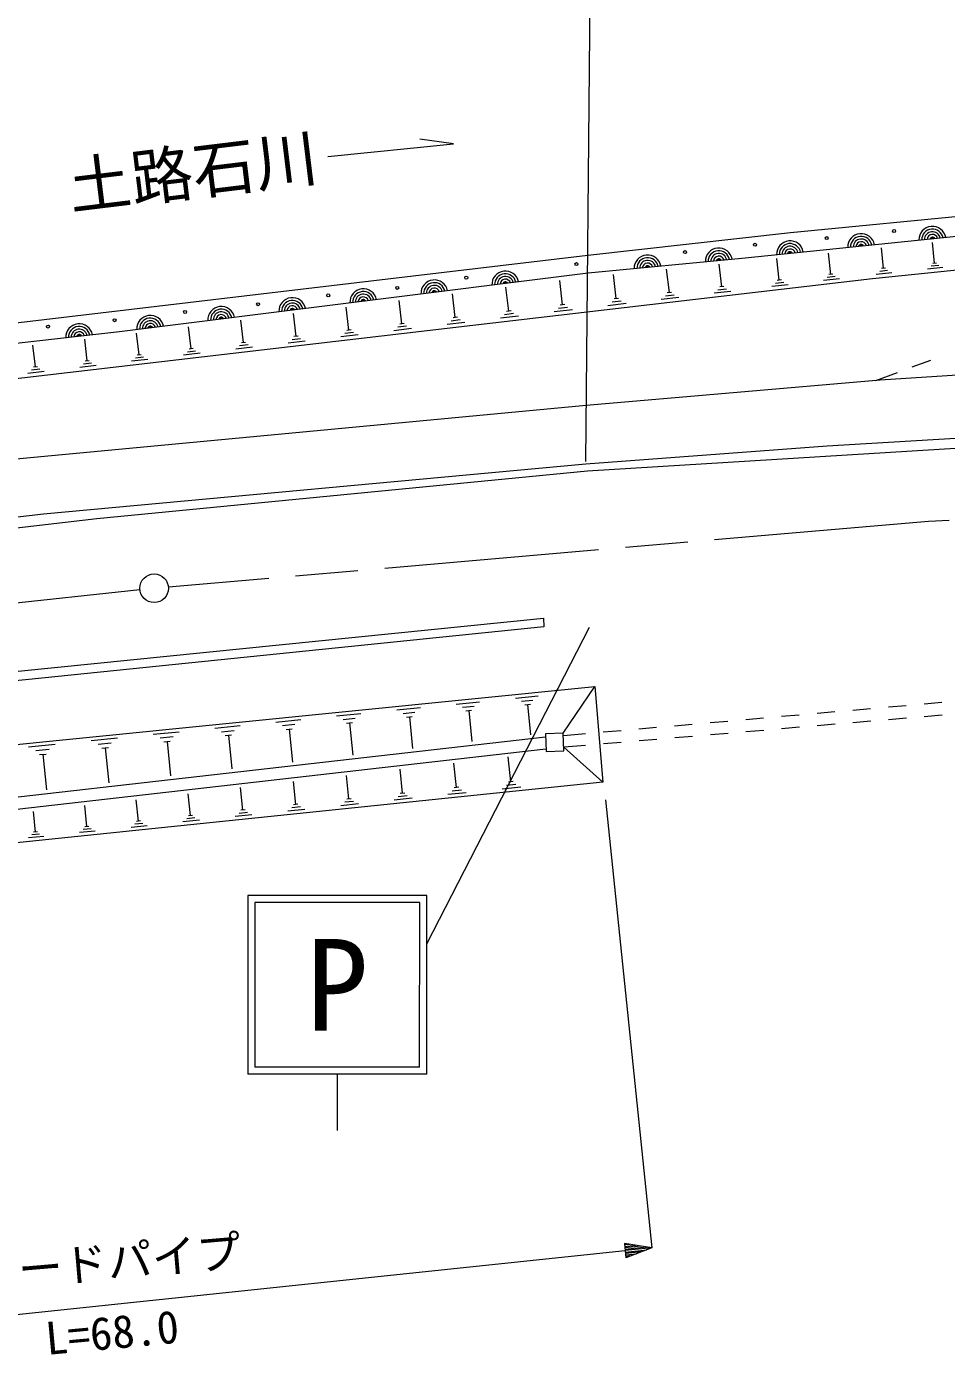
# Model space of a CAD drawing. Units: millimetres, scale not verified. Extents: x 40000 to 680000, y 20000 to 380000.
# Drawn here: x 160343 to 211719, y 243184 to 318256 of the extents above; entities that cross this region are included whole.
import ezdxf
from ezdxf.enums import TextEntityAlignment as Align

# ---------------------------------------------------------------- set-up
doc = ezdxf.new("R2010")
doc.units = ezdxf.units.MM
doc.header["$LTSCALE"] = 1000
doc.linetypes.add('CHAIN', pattern=[18.5, 12, -1.5, 3.5, -1.5])
for name, color, linetype, lineweight in [('M-BGD', 7, 'Continuous', 13), ('M-BMK', 2, 'CHAIN', 13), ('M-BMK-SRVR', 3, 'Continuous', 13), ('M-STR-HTXT', 7, 'Continuous', 13), ('M-STR-STRC', 7, 'Continuous', 13)]:
    doc.layers.add(name, color=color, linetype=linetype, lineweight=lineweight)
doc.styles.add('ＭＳ ゴシック', font='')
doc.styles.get('ＭＳ ゴシック').set_extended_font_data('MS Gothic')

msp = doc.modelspace()

# ---------------------------------------------------------------- linework, layer by layer
at = {"layer": 'M-BGD'}
for p, q in [((205275, 304425), (205137, 305613)), ((208217, 304754), (208098, 305914)), ((211076, 305046), (210958, 306207)), ((199184, 303735), (199037, 304995)), ((202396, 304099), (202254, 305319)), ((211541, 304801), (210671, 304712)), ((211309, 304923), (210874, 304879)), ((211185, 305057), (210968, 305035)), ((190284, 302722), (190125, 304084)), ((193285, 303069), (193127, 304420)), ((196251, 303404), (196099, 304709)), ((202511, 304112), (202282, 304085)), ((205755, 304180), (204864, 304076)), ((205515, 304302), (205069, 304250)), ((205386, 304438), (205163, 304412)), ((208681, 304508), (207811, 304419)), ((208449, 304631), (208014, 304587)), ((208325, 304765), (208108, 304743)), ((184284, 302012), (184129, 303336)), ((187277, 302366), (187120, 303709)), ((196374, 303418), (196129, 303390)), ((199694, 303475), (198749, 303365)), ((199439, 303605), (198967, 303550)), ((199303, 303749), (199066, 303721)), ((202889, 303847), (201974, 303740)), ((202643, 303973), (202185, 303919)), ((178339, 301308), (178188, 302596)), ((181304, 301659), (181152, 302965)), ((190560, 302581), (190049, 302522)), ((190412, 302737), (190157, 302707)), ((193831, 302791), (192817, 302672)), ((193558, 302930), (193051, 302871)), ((193411, 303084), (193158, 303055)), ((196779, 303135), (195800, 303021)), ((196515, 303270), (196026, 303212)), ((172450, 300612), (172304, 301862)), ((175387, 300959), (175239, 302228)), ((184551, 301875), (184055, 301817)), ((184408, 302026), (184159, 301997)), ((187820, 302089), (186812, 301971)), ((187548, 302228), (187045, 302169)), ((187403, 302381), (187151, 302351)), ((190835, 302441), (189813, 302322)), ((166616, 299921), (166474, 301135)), ((169526, 300266), (169382, 301498)), ((178859, 301043), (177894, 300930)), ((178599, 301176), (178116, 301119)), ((178459, 301322), (178218, 301294)), ((181832, 301390), (180853, 301276)), ((181568, 301525), (181078, 301467)), ((181427, 301674), (181182, 301645)), ((184819, 301739), (183826, 301623)), ((160821, 299247), (160678, 300471)), ((163719, 299583), (163577, 300797)), ((172955, 300354), (172017, 300244)), ((172702, 300483), (172233, 300428)), ((172567, 300625), (172332, 300598)), ((175900, 300697), (174948, 300586)), ((175644, 300828), (175168, 300773)), ((175506, 300973), (175268, 300945)), ((163832, 299596), (163605, 299570)), ((167106, 299671), (166196, 299565)), ((166861, 299796), (166406, 299743)), ((166729, 299935), (166502, 299908)), ((170024, 300011), (169100, 299904)), ((169775, 300139), (169313, 300085)), ((169641, 300279), (169410, 300252)), ((209827, 299247), (210856, 299630)), ((161315, 298995), (160398, 298888)), ((161068, 299121), (160609, 299067)), ((160936, 299261), (160706, 299234)), ((164209, 299333), (163299, 299226)), ((163964, 299458), (163509, 299405)), ((207785, 298488), (208992, 298937)), ((187647, 280742), (188922, 280870)), ((190323, 278786), (192083, 281386)), ((181011, 280079), (182339, 280212)), ((184342, 280412), (185644, 280542)), ((184689, 280228), (185340, 280293)), ((184874, 280027), (185199, 280059)), ((185036, 280043), (185210, 278308)), ((187987, 280562), (188624, 280625)), ((188168, 280365), (188486, 280397)), ((188327, 280381), (188497, 278681)), ((206500, 280072), (207496, 280159)), ((208492, 280246), (209488, 280333)), ((210485, 280420), (211481, 280507)), ((174265, 279405), (175648, 279543)), ((174634, 279209), (175325, 279278)), ((177651, 279743), (179007, 279879)), ((178013, 279551), (178691, 279619)), ((178205, 279342), (178544, 279376)), ((178374, 279359), (178555, 277552)), ((181365, 279891), (182029, 279957)), ((181553, 279686), (181885, 279719)), ((181719, 279703), (181896, 277931)), ((196538, 279201), (197534, 279288)), ((198530, 279375), (199526, 279462)), ((200523, 279550), (201519, 279637)), ((202515, 279724), (203511, 279811)), ((204507, 279898), (205504, 279985)), ((205516, 279278), (204519, 279193)), ((207509, 279447), (206512, 279362)), ((209502, 279616), (208505, 279532)), ((211494, 279785), (210498, 279701)), ((163938, 278373), (165404, 278519)), ((167408, 278720), (168846, 278863)), ((167792, 278516), (168511, 278588)), ((170850, 279064), (172261, 279205)), ((171227, 278864), (171932, 278934)), ((171426, 278646), (171779, 278682)), ((171603, 278664), (171791, 276783)), ((174829, 278996), (175175, 279030)), ((175002, 279013), (175187, 277169)), ((190323, 278786), (189323, 278751)), ((189323, 278751), (189358, 277751)), ((190357, 277786), (190323, 278786)), ((190327, 278658), (191557, 278766)), ((192553, 278853), (193549, 278940)), ((194545, 279027), (195541, 279114)), ((197545, 278602), (196548, 278517)), ((199537, 278771), (198541, 278686)), ((201530, 278940), (200534, 278855)), ((203523, 279109), (202527, 279024)), ((160439, 278023), (161933, 278173)), ((160837, 277811), (161585, 277886)), ((164329, 278165), (165062, 278238)), ((164536, 277939), (164903, 277976)), ((164720, 277957), (164915, 276002)), ((167995, 278294), (168355, 278330)), ((168175, 278312), (168367, 276394)), ((189358, 277751), (190357, 277786)), ((191566, 278095), (190350, 277991)), ((190350, 277991), (192531, 276041)), ((193559, 278264), (192562, 278179)), ((195552, 278433), (194555, 278348)), ((161049, 277581), (161423, 277618)), ((161236, 277600), (161435, 275607)), ((184351, 275743), (184210, 277112)), ((187388, 276064), (187244, 277462)), ((178343, 275108), (178208, 276419)), ((181336, 275425), (181198, 276764)), ((172421, 274482), (172291, 275737)), ((175371, 274794), (175239, 276077)), ((184625, 275599), (184112, 275546)), ((184480, 275757), (184223, 275730)), ((187948, 275769), (186900, 275661)), ((187668, 275917), (187144, 275863)), ((187519, 276078), (187257, 276051)), ((166583, 273865), (166459, 275064)), ((169491, 274173), (169365, 275399)), ((175492, 274807), (175251, 274782)), ((178869, 274831), (177885, 274730)), ((178606, 274970), (178114, 274919)), ((178466, 275121), (178220, 275096)), ((181873, 275142), (180869, 275038)), ((181605, 275283), (181103, 275231)), ((181462, 275438), (181211, 275412)), ((184900, 275454), (183873, 275348)), ((160829, 273257), (160711, 274401)), ((163696, 273560), (163575, 274731)), ((169737, 274043), (169277, 273996)), ((169606, 274185), (169377, 274161)), ((172924, 274217), (171983, 274120)), ((172672, 274350), (172202, 274301)), ((172538, 274495), (172303, 274470)), ((175885, 274523), (174924, 274424)), ((175628, 274659), (175147, 274609)), ((160936, 273268), (160722, 273246)), ((164165, 273313), (163287, 273222)), ((163930, 273437), (163491, 273391)), ((163805, 273572), (163586, 273549)), ((167063, 273612), (166165, 273519)), ((166823, 273739), (166374, 273692)), ((166696, 273877), (166471, 273854)), ((169983, 273914), (169063, 273819)), ((161287, 273016), (160430, 272927)), ((161058, 273136), (160629, 273092))]:
    msp.add_line(p, q, dxfattribs=at)
for points in [[(73284, 289128), (77721, 289034), (207596, 304196), (231596, 306650), (236679, 306912), (253131, 308192), (269712, 307477), (273212, 307086), (284858, 305968), (297352, 306391), (319025, 310718), (319713, 310854), (326436, 312223), (360080, 317856)], [(177159, 311003), (184191, 311724), (182298, 311977)], [(73392, 291418), (89028, 293287), (111382, 295939), (148377, 300370), (191697, 305492), (203020, 306756), (213768, 307799), (231367, 309466)], [(213934, 306712), (200295, 305319), (191722, 304485), (165520, 301218), (140598, 298407), (119336, 295780), (100917, 293591), (77898, 290844), (73338, 290279)], [(232454, 300885), (232507, 300095), (208031, 298509), (191601, 297087), (144490, 292656), (106398, 287515), (90527, 285173)], [(123479, 273790), (143683, 276346), (150266, 277208), (192083, 281386)], [(192083, 281386), (192531, 276041), (139041, 270517), (139483, 266009), (142672, 262954), (147882, 259401)], [(131511, 271543), (138873, 272842), (189329, 278575)], [(131622, 270953), (137505, 271925), (140815, 272380), (189353, 277906)]]:
    msp.add_lwpolyline(points, dxfattribs=at)
for points in [[(66547, 277170), (104447, 283737), (143013, 288915), (161263, 291037), (191580, 293836), (205078, 294840), (231897, 296435), (231897, 295909), (191677, 293423), (164247, 290758), (126785, 286411), (104387, 283253), (66596, 276712)], [(120687, 277458), (145062, 280764), (189222, 285202), (189240, 284716), (144588, 280161), (120720, 276906)]]:
    msp.add_lwpolyline(points, close=True, dxfattribs=at)
for centre in [(205048, 306448), (208814, 306847), (197128, 305668), (201039, 306078), (191058, 304997), (184902, 304241), (177183, 303249), (181040, 303667), (173266, 302754), (165241, 301861), (169188, 302324), (161526, 301508)]:
    msp.add_circle(centre, 84.3, dxfattribs=at)
for centre, radius, start, end in [((210954, 306355), 752, 9.78137, 181.88164), ((202996, 305542), 752, 9.78137, 181.88164), ((206975, 305949), 752, 9.78137, 181.88164), ((206975, 305949), 601, 10.77105, 180.89196), ((206975, 305949), 451, 12.42394, 179.23907), ((210954, 306355), 601, 10.77105, 180.89196), ((210954, 306355), 451, 12.42394, 179.23907), ((210954, 306355), 301, 15.74779, 175.91522), ((210954, 306355), 150, 25.97778, 165.68523), ((210954, 306355), 100, 37.02013, 154.64288), ((199016, 305142), 752, 9.50641, 181.60668), ((199016, 305142), 601, 10.49609, 180.617), ((199016, 305142), 451, 12.14898, 178.96411), ((202996, 305542), 601, 10.77105, 180.89196), ((202996, 305542), 451, 12.42394, 179.23907), ((202996, 305542), 301, 15.74779, 175.91522), ((202996, 305542), 150, 25.97778, 165.68523), ((202996, 305542), 100, 37.02013, 154.64288), ((206975, 305949), 301, 15.74779, 175.91522), ((206975, 305949), 150, 25.97778, 165.68523), ((206975, 305949), 100, 37.02013, 154.64288), ((195035, 304755), 752, 9.50641, 181.60668), ((195035, 304755), 601, 10.49609, 180.617), ((195035, 304755), 451, 12.14898, 178.96411), ((195035, 304755), 301, 15.47283, 175.64027), ((195035, 304755), 150, 25.70282, 165.41027), ((195035, 304755), 100, 36.74517, 154.36792), ((199016, 305142), 301, 15.47283, 175.64027), ((199016, 305142), 150, 25.70282, 165.41027), ((199016, 305142), 100, 36.74517, 154.36792), ((183118, 303360), 752, 11.05638, 183.15665), ((187087, 303855), 752, 11.05638, 183.15665), ((187087, 303855), 601, 12.04606, 182.16697), ((187087, 303855), 451, 13.69895, 180.51408), ((187087, 303855), 301, 17.02279, 177.19023), ((179149, 302865), 752, 11.05638, 183.15665), ((179149, 302865), 601, 12.04606, 182.16697), ((179149, 302865), 451, 13.69895, 180.51408), ((183118, 303360), 601, 12.04606, 182.16697), ((183118, 303360), 451, 13.69895, 180.51408), ((183118, 303360), 301, 17.02279, 177.19023), ((183118, 303360), 150, 27.25279, 166.96024), ((183118, 303360), 100, 38.29514, 155.91789), ((187087, 303855), 150, 27.25279, 166.96024), ((187087, 303855), 100, 38.29514, 155.91789), ((171210, 301875), 752, 11.05638, 183.15665), ((175180, 302370), 752, 11.05638, 183.15665), ((175180, 302370), 601, 12.04606, 182.16697), ((175180, 302370), 451, 13.69895, 180.51408), ((175180, 302370), 301, 17.02279, 177.19023), ((179149, 302865), 301, 17.02279, 177.19023), ((179149, 302865), 150, 27.25279, 166.96024), ((179149, 302865), 100, 38.29514, 155.91789), ((167241, 301380), 752, 11.05638, 183.15665), ((167241, 301380), 601, 12.04606, 182.16697), ((167241, 301380), 451, 13.69895, 180.51408), ((171210, 301875), 601, 12.04606, 182.16697), ((171210, 301875), 451, 13.69895, 180.51408), ((171210, 301875), 301, 17.02279, 177.19023), ((171210, 301875), 150, 27.25279, 166.96024), ((171210, 301875), 100, 38.29514, 155.91789), ((175180, 302370), 150, 27.25279, 166.96024), ((175180, 302370), 100, 38.29514, 155.91789), ((163268, 300912), 752, 10.3841, 182.48437), ((163268, 300912), 601, 11.37378, 181.49469), ((163268, 300912), 451, 13.02667, 179.8418), ((163268, 300912), 301, 16.35052, 176.51795), ((163268, 300912), 150, 26.58051, 166.28796), ((167241, 301380), 301, 17.02279, 177.19023), ((167241, 301380), 150, 27.25279, 166.96024), ((167241, 301380), 100, 38.29514, 155.91789), ((163268, 300912), 100, 37.62286, 155.24561)]:
    msp.add_arc(centre, radius, start, end, dxfattribs=at)
at = {"layer": 'M-BMK'}
for points in [[(267331, 293336), (210730, 290614), (168253, 286949)], [(166661, 286795), (141372, 284082), (109374, 279771)]]:
    msp.add_lwpolyline(points, dxfattribs=at)
at = {"layer": 'M-BMK-SRVR'}
msp.add_circle((167456, 286881), 800, dxfattribs=at)
at = {"layer": 'M-STR-HTXT'}
for p, q in [((192689, 275054), (195277, 250017)), ((195277, 250017), (193743, 250260)), ((193743, 250260), (193827, 249461)), ((194050, 250212), (193752, 250180)), ((193760, 250100), (194357, 250163)), ((194664, 250114), (193769, 250020)), ((193777, 249940), (194970, 250066)), ((195277, 250017), (193785, 249861)), ((195277, 250017), (193827, 249461)), ((130121, 243184), (193785, 249861)), ((193794, 249781), (194987, 249906)), ((194697, 249794), (193802, 249701)), ((193810, 249621), (194407, 249683)), ((194117, 249572), (193819, 249541))]:
    msp.add_line(p, q, dxfattribs=at)
at = {"layer": 'M-STR-STRC'}
for p, q in [((191839, 323178), (191569, 293963)), ((182688, 267003), (191787, 284715)), ((182689, 269719), (172689, 269719)), ((172689, 269719), (172689, 259719)), ((182688, 259720), (182689, 269719)), ((182296, 269326), (173082, 269326)), ((173082, 269326), (173082, 260112)), ((182295, 260112), (182296, 269326)), ((182295, 260112), (173082, 260112)), ((182689, 259719), (172689, 259719)), ((177689, 259719), (177689, 256577))]:
    msp.add_line(p, q, dxfattribs=at)

# ---------------------------------------------------------------- texts
at = {"layer": 'M-BGD', "style": 'ＭＳ ゴシック'}
msp.add_text('土路石川', height=2566, rotation=6.948, dxfattribs=at).set_placement((169864, 308115), align=Align.BOTTOM_CENTER)
at = {"layer": 'M-STR-HTXT', "style": 'ＭＳ ゴシック'}
for s, rotation, p in [('ガードパイプ', 4.932, (164962, 247757)), ('L=68.0', 5.308, (165242, 243832))]:
    msp.add_text(s, height=1833, rotation=rotation, dxfattribs=at).set_placement(p, align=Align.BOTTOM_CENTER)
at = {"layer": 'M-STR-STRC', "style": 'ＭＳ ゴシック'}
msp.add_text('P', height=5132, dxfattribs=at).set_placement((177689, 264719), align=Align.MIDDLE_CENTER)

doc.saveas('drawing.dxf')
